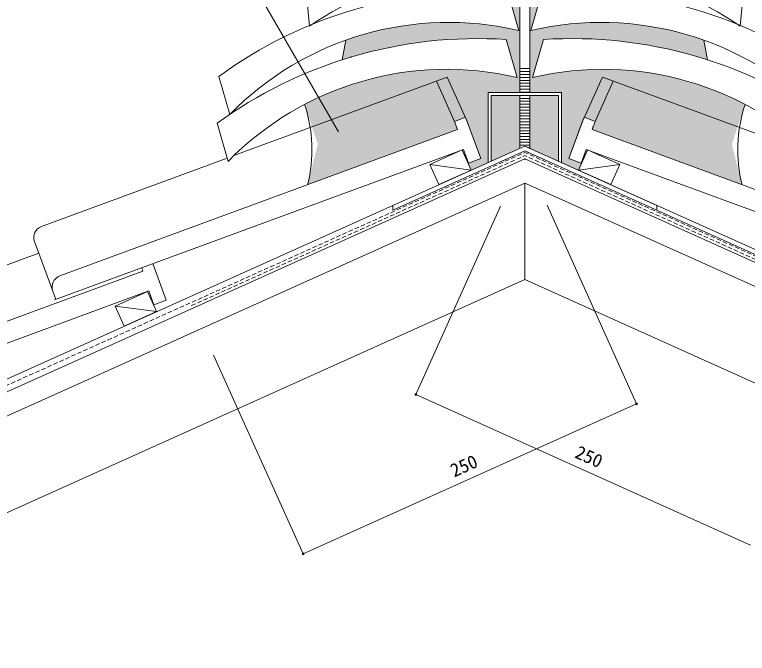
# Model space of a CAD drawing. Units: millimetres, scale not verified. Extents: x -203 to 197, y -138 to 132.
# Drawn here: x -97.5 to 2.3, y -47.9 to 39.2 of the extents above; entities that cross this region are included whole.
import ezdxf
from ezdxf.enums import TextEntityAlignment as Align

# ---------------------------------------------------------------- set-up
doc = ezdxf.new("R2010")
doc.units = ezdxf.units.MM
doc.header["$LTSCALE"] = 0.5
doc.header["$PDMODE"] = 32
doc.header["$PDSIZE"] = 0.25
doc.linetypes.add('DASHED1', pattern=[1.8, 1.2, -0.6])
for name, color, linetype, lineweight in [('1-0', 7, 'Continuous', 18), ('1-1', 7, 'Continuous', 18), ('1-2', 7, 'Continuous', 18), ('1-3', 7, 'Continuous', 18), ('1-6', 3, 'Continuous', 18), ('1-7', 8, 'Continuous', 18), ('1-A', 7, 'Continuous', 18), ('1-B', 3, 'Continuous', 18), ('1-C', 7, 'Continuous', 18)]:
    doc.layers.add(name, color=color, linetype=linetype, lineweight=lineweight)
doc.styles.add('ＭＳ ゴシック', font='')
doc.styles.get('ＭＳ ゴシック').set_extended_font_data('MS Gothic')

msp = doc.modelspace()

# ---------------------------------------------------------------- linework, layer by layer
at = {"layer": '1-0'}
for p, q in [((120.7426, -45.6779), (-28.0071, 21.2594)), ((-27.2009, 20.8967), (-28.0071, 21.2594)), ((-46.0071, 12.5015), (-28.0071, 20.6015)), ((-30.9098, 19.2953), (-29.0048, 20.1526)), ((120.7426, -46.3359), (-28.0071, 20.6015)), ((-27.4472, 20.3495), (-28.0071, 20.6015)), ((-25.1044, 19.2953), (-27.0094, 20.1526)), ((-176.7568, -47.4324), (-27.9932, 19.5112)), ((-28.1567, 19.4376), (-27.9932, 19.5112)), ((120.7426, -47.4324), (-28.0071, 19.5049)), ((-27.8575, 19.4376), (-28.0071, 19.5049)), ((-176.7568, -50.7222), (-28.0071, 16.2151)), ((-26.4533, 15.5159), (-28.0071, 16.2151)), ((120.7426, -50.7222), (-26.4533, 15.5159)), ((-176.7568, -63.8812), (-28.0071, 3.0561)), ((120.7426, -63.8812), (-28.0071, 3.0561))]:
    msp.add_line(p, q, dxfattribs=at)
msp.add_lwpolyline([(-176.7568, -45.6779), (-28.8151, 20.8958), (-28.0071, 21.2594)], dxfattribs=at)
at = {"layer": '1-1'}
for p, q in [((-37.5744, 24.6185), (-40.0427, 30.1035)), ((-35.8362, 24.5247), (-38.5877, 30.6391)), ((-20.178, 24.5247), (-17.4265, 30.6391)), ((-20.178, 24.5247), (-17.4265, 30.6391)), ((-18.4397, 24.6185), (-15.9715, 30.1035)), ((-18.4397, 24.6185), (-15.9715, 30.1035)), ((-4.6649, 25.9419), (-17.4265, 30.6391)), ((-4.6649, 25.9419), (-17.4265, 30.6391)), ((-40.9422, 18.7463), (-36.565, 20.7161)), ((-36.5583, 20.7012), (-35.3272, 17.9654)), ((-19.4559, 20.7012), (-20.687, 17.9654)), ((-19.4492, 20.716), (-20.6803, 17.9803)), ((-15.072, 18.7463), (-19.4492, 20.7161)), ((-15.072, 18.7463), (-19.4492, 20.716)), ((-15.072, 18.7463), (-19.4492, 20.716)), ((-15.072, 18.7463), (-19.4492, 20.716)), ((-15.072, 18.7463), (-19.4492, 20.716)), ((-40.9422, 18.7463), (-35.3339, 17.9803)), ((-40.9422, 18.7463), (-35.3339, 17.9803)), ((-39.7044, 15.9957), (-40.9355, 18.7314)), ((-39.7044, 15.9956), (-40.9355, 18.7314)), ((-39.7044, 15.9956), (-40.9355, 18.7314)), ((-16.3098, 15.9956), (-15.0787, 18.7314)), ((-16.3098, 15.9956), (-15.0787, 18.7314)), ((-16.3031, 16.0105), (-15.072, 18.7463)), ((-83.7958, -0.5557), (-79.4186, 1.414)), ((-83.7958, -0.5557), (-78.1875, -1.3217)), ((-83.7958, -0.5557), (-78.1875, -1.3217)), ((-83.7958, -0.5557), (-78.1875, -1.3217)), ((-83.7958, -0.5557), (-78.1875, -1.3217))]:
    msp.add_line(p, q, dxfattribs=at)
at = {"layer": '1-1', "color": 3}
for p, q in [((-37.5744, 24.6185), (-36.0729, 25.1711)), ((-18.4397, 24.6185), (-19.9413, 25.1711)), ((-18.4397, 24.6185), (-19.9413, 25.1711))]:
    msp.add_line(p, q, dxfattribs=at)
at = {"layer": '1-1', "color": 3, "linetype": 'DASHED1'}
for p, q in [((-176.7568, -46.5552), (-28.0071, 20.3822)), ((17.589, -0.1361), (-28.0071, 20.3822)), ((-73.4376, -0.5002), (-28.0071, 19.9435)), ((17.4248, -0.5008), (-28.0071, 19.9435))]:
    msp.add_line(p, q, dxfattribs=at)
at = {"layer": '1-1'}
for points in [[(-40.9422, 18.7463), (-36.565, 20.716), (-35.3339, 17.9803)], [(-40.9422, 18.7463), (-36.565, 20.716), (-35.3339, 17.9803)], [(-40.9422, 18.7463), (-36.565, 20.716), (-35.3339, 17.9803)], [(-40.9422, 18.7463), (-36.565, 20.716), (-35.3339, 17.9803)], [(-36.5583, 20.7012), (-35.3272, 17.9654), (-39.7044, 15.9957)], [(-36.5583, 20.7012), (-35.3272, 17.9654), (-39.7044, 15.9956)], [(-19.4559, 20.7012), (-20.687, 17.9654), (-16.3098, 15.9957)], [(-19.4559, 20.7012), (-20.687, 17.9654), (-16.3098, 15.9956)], [(-15.072, 18.7463), (-19.4492, 20.716), (-20.6803, 17.9803)], [(-16.3031, 16.0105), (-15.072, 18.7463), (-19.4492, 20.716), (-20.6803, 17.9803)], [(-15.072, 18.7463), (-19.4492, 20.716), (-20.6803, 17.9803)], [(-83.7958, -0.5557), (-79.4186, 1.414), (-78.1875, -1.3217)], [(-83.7958, -0.5557), (-79.4186, 1.414), (-78.1875, -1.3217)]]:
    msp.add_lwpolyline(points, dxfattribs=at)
msp.add_lwpolyline([(-82.5647, -3.2915), (-83.7958, -0.5557), (-79.4186, 1.414), (-78.1875, -1.3217)], close=True, dxfattribs=at)
msp.add_lwpolyline([(-82.5647, -3.2915), (-83.7958, -0.5557), (-79.4186, 1.414), (-78.1875, -1.3217)], close=True, dxfattribs=at)
at = {"layer": '1-2'}
for p, q in [((-28.7071, 54.5348), (-28.7071, 28.5493)), ((-27.3071, 54.5348), (-27.3071, 28.5493)), ((-28.7071, 31.8089), (-27.3071, 31.8089)), ((-28.7071, 31.4089), (-27.3071, 31.4089)), ((-28.7071, 31.0089), (-27.3071, 31.0089)), ((-28.7071, 30.6089), (-27.3071, 30.6089)), ((-28.7071, 30.2089), (-27.3071, 30.2089)), ((-28.7071, 29.8089), (-27.3071, 29.8089)), ((-28.7071, 29.4089), (-27.3071, 29.4089)), ((-28.7071, 29.0089), (-27.3071, 29.0089)), ((-33.0071, 28.5493), (-23.0071, 28.5493)), ((-33.0071, 28.5493), (-33.0071, 19.0094)), ((-32.6071, 28.1493), (-23.4071, 28.1493)), ((-32.6071, 28.1493), (-32.6071, 19.1894)), ((-32.6071, 28.1493), (-23.4071, 28.1493)), ((-28.7071, 28.6089), (-27.3071, 28.6089)), ((-28.7071, 28.1493), (-28.7071, 20.9444)), ((-27.3071, 28.1493), (-27.3071, 20.9445)), ((-27.3071, 28.1493), (-27.3071, 20.9444)), ((-23.4071, 28.1493), (-23.4071, 19.1894)), ((-23.4071, 28.1493), (-23.4071, 19.1894)), ((-23.0071, 28.5493), (-23.0071, 19.0094)), ((-28.7071, 27.7493), (-27.3071, 27.7493)), ((-28.7071, 27.3493), (-27.3071, 27.3493)), ((-28.7071, 26.9493), (-27.3071, 26.9493)), ((-28.7071, 26.5493), (-27.3071, 26.5493)), ((-28.7071, 26.1493), (-27.3071, 26.1493)), ((-28.7071, 25.7493), (-27.3071, 25.7493)), ((-28.7071, 25.3493), (-27.3071, 25.3493)), ((-28.7071, 24.9493), (-27.3071, 24.9493)), ((-28.7071, 24.5493), (-27.3071, 24.5493)), ((-28.7071, 24.1493), (-27.3071, 24.1493)), ((-28.7071, 23.7493), (-27.3071, 23.7493)), ((-28.7071, 23.3493), (-27.3071, 23.3493)), ((-28.7071, 22.9493), (-27.3071, 22.9493)), ((-28.7071, 22.5493), (-27.3071, 22.5493)), ((-28.7071, 22.1493), (-27.3071, 22.1493)), ((-28.7071, 21.7738), (-27.3071, 21.7738)), ((-28.7071, 21.3738), (-27.3071, 21.3738)), ((-10.0071, 13.1595), (-28.0071, 21.2594)), ((-28.0071, 16.2151), (-28.0071, 3.0561)), ((-46.0071, 13.1594), (-46.0071, 12.5015)), ((-10.0071, 13.1595), (-10.0071, 12.5015))]:
    msp.add_line(p, q, dxfattribs=at)
at = {"layer": '1-2', "color": 3}
for p, q in [((-57.8281, 42.9848), (-57.3575, 37.6054)), ((1.8139, 42.9848), (1.3433, 37.6054))]:
    msp.add_line(p, q, dxfattribs=at)
at = {"layer": '1-2'}
msp.add_lwpolyline([(-53.3901, 23.2127), (-67.2371, 47.1965), (-70.6785, 47.1965)], dxfattribs=at)
at = {"layer": '1-2', "color": 3}
for centre, start, end in [((-33.7794, 3.3178), 97.61249, 124.51463), ((-22.2348, 3.3178), 55.48535, 82.3875)]:
    msp.add_arc(centre, 41.612, start, end, dxfattribs=at)
at = {"layer": '1-3'}
msp.add_line((-15.072, 18.7463), (-20.687, 17.9654), dxfattribs=at)
at = {"layer": '1-6'}
for p, q in [((-30.3188, 42.1754), (-28.8141, 36.9893)), ((-25.6954, 42.1754), (-27.2001, 36.9893)), ((-30.5446, 35.7757), (-29.0399, 30.5896)), ((-25.4696, 35.7757), (-26.9743, 30.5896)), ((-69.6949, 30.7508), (-68.1902, 25.5647)), ((-69.9207, 24.3511), (-68.416, 19.165))]:
    msp.add_line(p, q, dxfattribs=at)
for centre, radius, start, end in [((-34.2442, -17.8644), 60.168, 86.25926, 126.09987), ((-21.77, -17.8644), 60.168, 53.9001, 93.74071), ((-38.4117, -3.5008), 41.612, 76.6649, 135.69423), ((-17.6025, -3.5008), 41.612, 44.30574, 103.33507), ((-34.4701, -24.2641), 60.168, 86.25926, 106.50867), ((-21.5441, -24.2641), 60.168, 53.9001, 93.74071), ((-34.4701, -24.2641), 60.168, 106.66564, 126.09987), ((-34.4701, -24.2641), 60.168, 106.50867, 106.66564), ((-38.6376, -9.9005), 41.612, 76.6649, 135.69423), ((-17.3766, -9.9005), 41.612, 44.30574, 103.33507)]:
    msp.add_arc(centre, radius, start, end, dxfattribs=at)
at = {"layer": '1-7', "color": 3}
for p, q in [((-52.3778, 35.6975), (-52.8802, 33.0181)), ((-3.6364, 35.6975), (-3.134, 33.0181))]:
    msp.add_line(p, q, dxfattribs=at)
at = {"layer": '1-7', "color": 1}
for centre, start, end in [((-76.5904, 20.7476), 345.86757, 18.39485), ((-76.5904, 20.7476), 345.86757, 18.39485), ((20.5762, 20.7476), 161.60515, 194.13243), ((20.5762, 20.7476), 161.60515, 194.13243)]:
    msp.add_arc(centre, 19.5783, start, end, dxfattribs=at)
at = {"layer": '1-7'}
for points in [[(-30.3188, 42.1754), (-28.8141, 36.9893), (-28.7071, 49.8639)], [(-28.8141, 36.9893), (-28.7091, 36.9882), (-28.7071, 49.8639)], [(-27.2001, 36.9893), (-27.305, 36.9882), (-27.3071, 49.8639)], [(-25.6954, 42.1754), (-27.2001, 36.9893), (-27.3071, 49.8639)], [(-29.895, 37.2253), (-41.7381, 37.9803), (-42.882, 37.8576)], [(-29.895, 37.2253), (-40.8676, 38.0473), (-41.7381, 37.9803)], [(-29.895, 37.2253), (-39.958, 38.0752), (-40.8676, 38.0473)], [(-29.895, 37.2253), (-39.1489, 38.0919), (-39.958, 38.0752)], [(-29.895, 37.2253), (-38.4961, 38.1142), (-39.1489, 38.0919)], [(-29.895, 37.2253), (-37.8878, 38.1031), (-38.4961, 38.1142)], [(-29.895, 37.2253), (-37.2238, 38.0919), (-37.8878, 38.1031)], [(-29.895, 37.2253), (-36.4426, 38.0696), (-37.2238, 38.0919)], [(-29.895, 37.2253), (-35.6056, 38.0082), (-36.4426, 38.0696)], [(-29.895, 37.2253), (-34.7742, 37.9413), (-35.6056, 38.0082)], [(-29.895, 37.2253), (-33.9427, 37.8631), (-34.7742, 37.9413)], [(-26.1192, 37.2253), (-18.1264, 38.1031), (-17.5181, 38.1142)], [(-26.1192, 37.2253), (-17.5181, 38.1142), (-16.8653, 38.0919)], [(-26.1192, 37.2253), (-18.7904, 38.0919), (-18.1264, 38.1031)], [(-26.1192, 37.2253), (-19.5716, 38.0696), (-18.7904, 38.0919)], [(-26.1192, 37.2253), (-16.8653, 38.0919), (-16.0561, 38.0752)], [(-26.1192, 37.2253), (-16.0561, 38.0752), (-15.1466, 38.0473)], [(-26.1192, 37.2253), (-20.4086, 38.0082), (-19.5716, 38.0696)], [(-26.1192, 37.2253), (-15.1466, 38.0473), (-14.2761, 37.9803)], [(-26.1192, 37.2253), (-21.24, 37.9413), (-20.4086, 38.0082)], [(-26.1192, 37.2253), (-14.2761, 37.9803), (-13.1322, 37.8576)], [(-26.1192, 37.2253), (-22.0715, 37.8631), (-21.24, 37.9413)], [(-29.895, 37.2253), (-51.7934, 35.9101), (-52.3778, 35.6975)], [(-29.895, 37.2253), (-52.3778, 35.6975), (-35.1662, 35.8859)], [(-29.895, 37.2253), (-50.8057, 36.2226), (-51.7934, 35.9101)], [(-29.895, 37.2253), (-49.9575, 36.4793), (-50.8057, 36.2226)], [(-29.895, 37.2253), (-48.8303, 36.7918), (-49.9575, 36.4793)], [(-29.895, 37.2253), (-48.2221, 36.9368), (-48.8303, 36.7918)], [(-29.895, 37.2253), (-47.4242, 37.121), (-48.2221, 36.9368)], [(-29.895, 37.2253), (-46.682, 37.2828), (-47.4242, 37.121)], [(-29.895, 37.2253), (-45.4377, 37.5116), (-46.682, 37.2828)], [(-29.895, 37.2253), (-44.9355, 37.5953), (-45.4377, 37.5116)], [(-29.895, 37.2253), (-44.3216, 37.679), (-44.9355, 37.5953)], [(-29.895, 37.2253), (-43.6353, 37.7794), (-44.3216, 37.679)], [(-29.895, 37.2253), (-42.882, 37.8576), (-43.6353, 37.7794)], [(-29.895, 37.2253), (-35.1662, 35.8859), (-33.2964, 35.9018)], [(-29.895, 37.2253), (-33.3736, 37.8129), (-33.9427, 37.8631)], [(-29.895, 37.2253), (-32.6705, 37.7125), (-33.3736, 37.8129)], [(-29.895, 37.2253), (-33.2964, 35.9018), (-31.7752, 35.8542)], [(-29.895, 37.2253), (-31.8335, 37.5841), (-32.6705, 37.7125)], [(-29.895, 37.2253), (-31.1192, 37.467), (-31.8335, 37.5841)], [(-29.895, 37.2253), (-31.7752, 35.8542), (-30.5446, 35.7757)], [(-29.895, 37.2253), (-30.5446, 35.7757), (-29.0399, 30.5896)], [(-29.0399, 30.5896), (-29.563, 37.1621), (-29.895, 37.2253)], [(-29.0399, 30.5896), (-29.1703, 37.0751), (-29.563, 37.1621)], [(-29.0399, 30.5896), (-28.8141, 36.9893), (-29.1703, 37.0751)], [(-29.0399, 30.5896), (-28.7091, 36.9882), (-28.8141, 36.9893)], [(-29.0399, 30.5896), (-28.7071, 28.5493), (-28.7091, 36.9882)], [(-26.9743, 30.5896), (-27.3071, 28.5493), (-27.305, 36.9882)], [(-26.9743, 30.5896), (-27.305, 36.9882), (-27.2001, 36.9893)], [(-26.9743, 30.5896), (-27.2001, 36.9893), (-26.8439, 37.0751)], [(-26.9743, 30.5896), (-26.4512, 37.1621), (-26.1192, 37.2253)], [(-26.1192, 37.2253), (-25.4696, 35.7757), (-26.9743, 30.5896)], [(-26.9743, 30.5896), (-26.8439, 37.0751), (-26.4512, 37.1621)], [(-26.1192, 37.2253), (-22.6406, 37.8129), (-22.0715, 37.8631)], [(-26.1192, 37.2253), (-13.1322, 37.8576), (-12.3789, 37.7794)], [(-26.1192, 37.2253), (-23.3437, 37.7125), (-22.6406, 37.8129)], [(-26.1192, 37.2253), (-12.3789, 37.7794), (-11.6925, 37.679)], [(-26.1192, 37.2253), (-24.1807, 37.5841), (-23.3437, 37.7125)], [(-26.1192, 37.2253), (-11.6925, 37.679), (-11.0787, 37.5953)], [(-26.1192, 37.2253), (-11.0787, 37.5953), (-10.5765, 37.5116)], [(-26.1192, 37.2253), (-24.895, 37.467), (-24.1807, 37.5841)], [(-26.1192, 37.2253), (-10.5765, 37.5116), (-9.3322, 37.2828)], [(-26.1192, 37.2253), (-9.3322, 37.2828), (-8.59, 37.121)], [(-26.1192, 37.2253), (-8.59, 37.121), (-7.7921, 36.9368)], [(-26.1192, 37.2253), (-7.7921, 36.9368), (-7.1839, 36.7918)], [(-26.1192, 37.2253), (-7.1839, 36.7918), (-6.0567, 36.4793)], [(-26.1192, 37.2253), (-6.0567, 36.4793), (-5.2085, 36.2226)], [(-26.1192, 37.2253), (-5.2085, 36.2226), (-4.2208, 35.9101)], [(-26.1192, 37.2253), (-4.2208, 35.9101), (-3.6364, 35.6975)], [(-26.1192, 37.2253), (-3.6364, 35.6975), (-20.848, 35.8859)], [(-26.1192, 37.2253), (-20.848, 35.8859), (-22.7178, 35.9018)], [(-26.1192, 37.2253), (-22.7178, 35.9018), (-24.239, 35.8542)], [(-26.1192, 37.2253), (-24.239, 35.8542), (-25.4696, 35.7757)], [(-52.3778, 35.6975), (-52.8802, 33.0181), (-50.6315, 33.6992)], [(-52.3778, 35.6975), (-37.0677, 35.8542), (-35.1662, 35.8859)], [(-52.3778, 35.6975), (-39.0642, 35.7433), (-37.0677, 35.8542)], [(-52.3778, 35.6975), (-40.6488, 35.5848), (-39.0642, 35.7433)], [(-52.3778, 35.6975), (-50.6315, 33.6992), (-48.8093, 34.1746)], [(-52.3778, 35.6975), (-48.8093, 34.1746), (-46.7177, 34.6499)], [(-52.3778, 35.6975), (-46.7177, 34.6499), (-44.9746, 34.951)], [(-52.3778, 35.6975), (-44.9746, 34.951), (-43.6436, 35.2045)], [(-52.3778, 35.6975), (-43.6436, 35.2045), (-42.1858, 35.4422)], [(-52.3778, 35.6975), (-42.1858, 35.4422), (-40.6488, 35.5848)], [(-3.6364, 35.6975), (-18.9465, 35.8542), (-20.848, 35.8859)], [(-3.6364, 35.6975), (-16.95, 35.7433), (-18.9465, 35.8542)], [(-3.6364, 35.6975), (-15.3654, 35.5848), (-16.95, 35.7433)], [(-3.6364, 35.6975), (-13.8284, 35.4422), (-15.3654, 35.5848)], [(-3.6364, 35.6975), (-12.3706, 35.2045), (-13.8284, 35.4422)], [(-3.6364, 35.6975), (-11.0395, 34.951), (-12.3706, 35.2045)], [(-3.6364, 35.6975), (-9.2965, 34.6499), (-11.0395, 34.951)], [(-3.6364, 35.6975), (-7.2049, 34.1746), (-9.2965, 34.6499)], [(-3.6364, 35.6975), (-5.3827, 33.6992), (-7.2049, 34.1746)], [(-3.6364, 35.6975), (-3.134, 33.0181), (-5.3827, 33.6992)], [(-28.7071, 28.5493), (-45.5795, 31.1239), (-47.524, 30.6996)], [(-28.7071, 28.5493), (-43.4936, 31.4067), (-45.5795, 31.1239)], [(-28.7071, 28.5493), (-41.0188, 31.6542), (-43.4936, 31.4067)], [(-28.7071, 28.5493), (-38.4379, 31.6542), (-41.0188, 31.6542)], [(-28.7071, 28.5493), (-35.8217, 31.5835), (-38.4379, 31.6542)], [(-28.7071, 28.5493), (-33.3823, 31.336), (-35.8217, 31.5835)], [(-28.7071, 28.5493), (-31.1196, 30.9825), (-33.3823, 31.336)], [(-28.7071, 28.5493), (-29.0399, 30.5896), (-31.1196, 30.9825)], [(-27.3071, 28.5493), (-20.1925, 31.5835), (-17.5763, 31.6542)], [(-27.3071, 28.5493), (-17.5763, 31.6542), (-14.9954, 31.6542)], [(-27.3071, 28.5493), (-14.9954, 31.6542), (-12.5206, 31.4067)], [(-27.3071, 28.5493), (-22.6319, 31.336), (-20.1925, 31.5835)], [(-27.3071, 28.5493), (-12.5206, 31.4067), (-10.4347, 31.1239)], [(-27.3071, 28.5493), (-24.8946, 30.9825), (-22.6319, 31.336)], [(-27.3071, 28.5493), (-10.4347, 31.1239), (-8.4902, 30.6996)], [(-27.3071, 28.5493), (-26.9743, 30.5896), (-24.8946, 30.9825)], [(-28.7071, 28.5493), (-49.3978, 30.2754), (-50.5644, 29.9218)], [(-28.7071, 28.5493), (-47.524, 30.6996), (-49.3978, 30.2754)], [(-27.3071, 28.5493), (-8.4902, 30.6996), (-6.6164, 30.2754)], [(-27.3071, 28.5493), (-6.6164, 30.2754), (-5.4497, 29.9218)], [(-28.7071, 28.5493), (-52.5089, 29.3208), (-54.1706, 28.7198)], [(-28.7071, 28.5493), (-50.5644, 29.9218), (-52.5089, 29.3208)], [(-27.3071, 28.5493), (-5.4497, 29.9218), (-3.5053, 29.3208)], [(-27.3071, 28.5493), (-3.5053, 29.3208), (-1.8436, 28.7198)], [(-54.1706, 28.7198), (-55.6908, 28.0127), (-58.0124, 26.9258)], [(-54.1706, 28.7198), (-58.0124, 26.9258), (-56.21, 21.506)], [(-54.1706, 28.7198), (-56.21, 21.506), (-36.1194, 25.154)], [(-33.0071, 28.5493), (-28.7071, 28.5493), (-54.1706, 28.7198)], [(-33.0071, 28.5493), (-54.1706, 28.7198), (-36.1194, 25.154)], [(-33.0071, 28.5493), (-36.1194, 25.154), (-34.0004, 19.5404)], [(-34.0004, 19.5404), (-33.0071, 19.0094), (-33.0071, 28.5493)], [(-32.6071, 28.1493), (-32.6071, 19.1894), (-28.7071, 28.1493), (-28.7071, 20.9444)], [(-23.0071, 28.5493), (-27.3071, 28.5493), (-1.8436, 28.7198)], [(-23.4071, 28.1493), (-23.4071, 19.1894), (-27.3071, 28.1493), (-27.3071, 20.9444)], [(-23.0071, 28.5493), (-1.8436, 28.7198), (-19.8948, 25.154)], [(-22.0138, 19.5404), (-23.0071, 19.0094), (-23.0071, 28.5493)], [(-23.0071, 28.5493), (-19.8948, 25.154), (-22.0138, 19.5404)], [(-1.8436, 28.7198), (0.1958, 21.506), (-19.8948, 25.154)], [(-1.8436, 28.7198), (-0.3234, 28.0127), (1.9982, 26.9258)], [(-1.8436, 28.7198), (1.9982, 26.9258), (0.1958, 21.506)], [(-56.21, 21.506), (-37.5744, 24.6185), (-36.1194, 25.154)], [(0.1958, 21.506), (-18.4397, 24.6185), (-19.8948, 25.154)], [(-56.21, 21.506), (-37.1599, 23.4923), (-37.5744, 24.6185)], [(0.1958, 21.506), (-18.8543, 23.4923), (-18.4397, 24.6185)], [(-56.21, 21.506), (-57.6046, 15.9672), (-37.1599, 23.4923)], [(0.1958, 21.506), (1.5904, 15.9672), (-18.8543, 23.4923)], [(-34.0004, 19.5404), (-35.6896, 18.9187), (-33.0071, 19.0094)], [(-35.6896, 18.9187), (-35.3272, 17.9654), (-33.0071, 19.0094)], [(-22.0138, 19.5404), (-20.3246, 18.9187), (-23.0071, 19.0094)], [(-20.3246, 18.9187), (-20.687, 17.9654), (-23.0071, 19.0094)]]:
    msp.add_solid(points, dxfattribs=at)
at = {"layer": '1-A'}
for p, q in [((-42.8599, -12.6241), (-31.3058, 13.0518)), ((-12.7781, -13.8988), (-24.9693, 13.193)), ((-58.2085, -34.3425), (-70.3998, -7.2508)), ((-42.8599, -12.6241), (2.7362, -33.1423)), ((-58.2085, -34.3425), (-12.7781, -13.8988))]:
    msp.add_line(p, q, dxfattribs=at)
for p in [(-42.8599, -12.6241), (-12.7781, -13.8988), (-58.2085, -34.3425)]:
    msp.add_point(p, dxfattribs=at)
at = {"layer": '1-B'}
for p, q in [((-36.0729, 25.1711), (-34.0004, 19.5404)), ((-19.9413, 25.1711), (-22.0138, 19.5404)), ((-37.5744, 24.6185), (-37.1599, 23.4923)), ((-37.3378, 23.9721), (-37.1666, 23.5072)), ((-37.3377, 23.9721), (-37.1666, 23.5072)), ((-20.178, 24.5247), (-22.0071, 19.5553)), ((-20.178, 24.5247), (-22.0071, 19.5553)), ((-18.4397, 24.6185), (-18.8543, 23.4923)), ((-18.4397, 24.6185), (-18.8543, 23.4923)), ((-18.6764, 23.9721), (-18.8476, 23.5072)), ((-18.6765, 23.9721), (-18.8476, 23.5072)), ((-18.6764, 23.9721), (-18.8476, 23.5072)), ((-18.6765, 23.9721), (-18.8476, 23.5072)), ((-91.3583, 3.5435), (-37.1599, 23.4923)), ((35.3441, 3.5435), (-18.8543, 23.4923)), ((-92.0746, 0.2962), (-36.3805, 20.7956)), ((-36.3805, 20.7956), (-35.6896, 18.9187)), ((-19.6337, 20.7956), (-20.319, 18.934)), ((36.0604, 0.2962), (-19.6337, 20.7956)), ((-35.6896, 18.9187), (-34.0004, 19.5404)), ((-20.3179, 18.9336), (-22.0071, 19.5553)), ((-20.319, 18.934), (-22.0071, 19.5553)), ((-78.6898, 5.2227), (-76.8607, 0.2533)), ((-78.6898, 5.2227), (-76.8607, 0.2533)), ((-134.2186, -15.7437), (-80.0202, 4.2052)), ((-80.1913, 4.6701), (-80.0202, 4.2052)), ((-80.1913, 4.6701), (-80.0202, 4.2052)), ((-134.9349, -18.991), (-79.2408, 1.5084)), ((-92.3072, 1.4893), (-91.8898, 0.3554)), ((-79.2408, 1.5084), (-78.5499, -0.3685)), ((-79.2407, 1.5084), (-78.5499, -0.3685)), ((-78.5499, -0.3685), (-76.8607, 0.2533)), ((-78.5499, -0.3685), (-76.8607, 0.2533))]:
    msp.add_line(p, q, dxfattribs=at)
msp.add_lwpolyline([(-19.6337, 20.7956), (-20.3246, 18.9187), (-22.0138, 19.5404)], dxfattribs=at)
msp.add_arc((-90.8056, 2.0419), 1.6, 110.2068, 200.20738, dxfattribs=at)
at = {"layer": '1-C'}
for p, q in [((-67.6295, 19.9496), (-38.5877, 30.6391)), ((11.6153, 19.9496), (-4.6649, 25.9419)), ((-93.8453, 10.3003), (-68.5458, 19.6123)), ((-94.7941, 8.2461), (-92.3072, 1.4893)), ((-136.7056, -8.9868), (-94.2086, 6.6551))]:
    msp.add_line(p, q, dxfattribs=at)
msp.add_arc((-93.2926, 8.7988), 1.6, 110.20749, 200.20695, dxfattribs=at)

# ---------------------------------------------------------------- texts
at = {"layer": '1-A', "style": 'ＭＳ ゴシック'}
for rotation, p in [(335.772, (-21.5665, -21.6578)), (24.228, (-37.4083, -24.4341))]:
    msp.add_text('250', height=1.833, rotation=rotation, dxfattribs=at).set_placement(p, align=Align.BOTTOM_LEFT)

doc.saveas('drawing.dxf')
